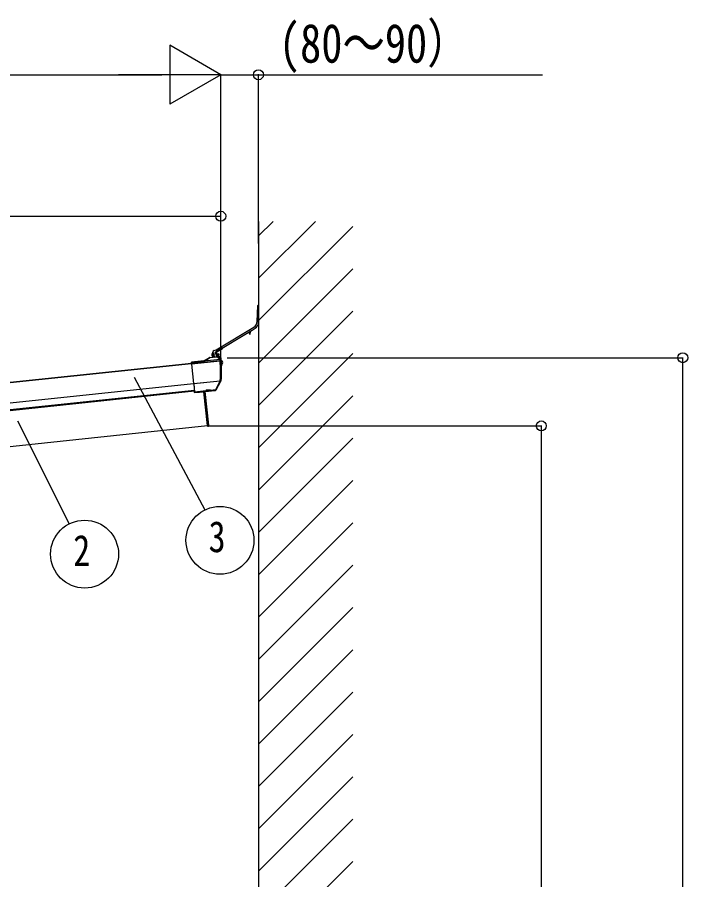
# Model space of a CAD drawing. Units: millimetres, scale not verified. Extents: x -10512 to 10512, y -7425 to 7425.
# Drawn here: x -1056 to 366, y -2988 to -1158 of the extents above; entities that cross this region are included whole.
import ezdxf
from ezdxf.enums import TextEntityAlignment as Align

# ---------------------------------------------------------------- set-up
doc = ezdxf.new("R2010")
doc.units = ezdxf.units.MM
doc.header["$LTSCALE"] = 40
for name, color, linetype in [('0-5_YKK_13', 4, 'Continuous'), ('0-6_YKK_A1', 4, 'Continuous'), ('0-7_YKK_D', 6, 'Continuous')]:
    doc.layers.add(name, color=color, linetype=linetype)
doc.styles.add('ＭＳ ゴシック', font='')
doc.styles.get('ＭＳ ゴシック').set_extended_font_data('MS Gothic')

msp = doc.modelspace()

# ---------------------------------------------------------------- linework, layer by layer
at = {"layer": '0-5_YKK_13'}
for p, q in [((-546.98, -1803.91), (-545.11, -1769.52)), ((-543.88, -1805.12), (-544.11, -1769.54)), ((-635.42, -1868.7), (-562.13, -1824.67)), ((-633.83, -1863.78), (-554.23, -1815.95)), ((-562.84, -1829.63), (-561.69, -1825)), ((-561.58, -1829.95), (-559.97, -1823.47)), ((-559.83, -1823.28), (-551.15, -1818.07)), ((-638.27, -1865.19), (-637.94, -1865.16)), ((-659.56, -1887.58), (-648.16, -1880.44)), ((-647.71, -1880.72), (-658.53, -1887.5)), ((-626.04, -1884.09), (-658.53, -1887.5)), ((-648.16, -1880.44), (-648.21, -1880.29)), ((-646.98, -1879.88), (-646.93, -1880.02)), ((-646.93, -1880.02), (-633.53, -1878.61)), ((-646.93, -1880.02), (-646.89, -1880.44)), ((-633.49, -1879.03), (-646.89, -1880.44)), ((-641.08, -1870.92), (-641.87, -1871.14)), ((-641.08, -1870.92), (-640.58, -1870.95)), ((-641.08, -1870.92), (-640.25, -1878.87)), ((-640.25, -1878.87), (-641.06, -1878.82)), ((-640.79, -1869.88), (-640.94, -1868.49)), ((-640.58, -1870.95), (-639.76, -1878.73)), ((-639.47, -1870.04), (-640.46, -1870.15)), ((-640.25, -1878.87), (-639.76, -1878.73)), ((-639.14, -1870.31), (-638.82, -1873.28)), ((-638.53, -1876.09), (-638.24, -1878.86)), ((-637.91, -1879.13), (-634.03, -1878.72)), ((-636.14, -1870.14), (-636.11, -1870.39)), ((-635.56, -1870.84), (-634.86, -1870.77)), ((-634.32, -1871.21), (-633.58, -1878.17)), ((-633.53, -1878.61), (-633.49, -1878.46)), ((-633.53, -1878.61), (-633.49, -1879.03)), ((-633.49, -1878.46), (-633.49, -1878.46)), ((-632.13, -1871.99), (-632.2, -1872.15)), ((-632.16, -1872.59), (-629.05, -1872.27)), ((-632.13, -1871.99), (-631.92, -1871.96)), ((-632.13, -1871.99), (-631.97, -1872.57)), ((-632.13, -1872.85), (-627.68, -1873.38)), ((-632.08, -1873.24), (-631.32, -1875.47)), ((-631.92, -1871.96), (-631.74, -1872.55)), ((-631.85, -1875.53), (-631.32, -1875.47)), ((-631.78, -1873.28), (-631.08, -1875.8)), ((-631.71, -1872.24), (-628.96, -1871.95)), ((-631.5, -1873.31), (-631.01, -1874.93)), ((-631.08, -1875.8), (-631.32, -1875.47)), ((-631.3, -1872.2), (-631.26, -1872.5)), ((-631.17, -1873.35), (-630.94, -1875.58)), ((-631.01, -1875.59), (-631.08, -1875.8)), ((-631.01, -1875.59), (-628.6, -1875.34)), ((-626.52, -1883.45), (-630.58, -1879.95)), ((-629.83, -1879.55), (-629.89, -1879.75)), ((-629.89, -1879.75), (-625.83, -1883.25)), ((-629.83, -1879.55), (-629.83, -1879.55)), ((-629.83, -1879.55), (-625.51, -1883.05)), ((-629.5, -1874.47), (-628.6, -1875.34)), ((-628.96, -1871.95), (-629.05, -1872.27)), ((-629.05, -1872.27), (-627.68, -1873.38)), ((-627.25, -1873.33), (-628.96, -1871.95)), ((-628.74, -1873.64), (-627.24, -1873.48)), ((-628.74, -1873.64), (-627.22, -1873.63)), ((-627.22, -1873.63), (-628.6, -1875.34)), ((-627.68, -1873.38), (-627.25, -1873.33)), ((-627.22, -1873.63), (-627.25, -1873.33)), ((-625.97, -1884.08), (-626.04, -1884.09)), ((-625.83, -1883.25), (-625.5, -1883.05)), ((-625.51, -1883.05), (-624.65, -1883.75)), ((-659.81, -1887.26), (-686.33, -1890.05)), ((-686.29, -1890.42), (-686.33, -1890.05)), ((-686.29, -1890.42), (-658.53, -1887.5)), ((-685.98, -1893.4), (-686.29, -1890.42)), ((-625.64, -1887.06), (-685.98, -1893.4)), ((-685.98, -1893.4), (-685.91, -1894.03)), ((-625.54, -1887.68), (-685.91, -1894.03)), ((-685.91, -1894.03), (-681.58, -1935.23)), ((-659.56, -1887.58), (-659.81, -1887.26)), ((-624.66, -1886.89), (-625.64, -1887.06)), ((-625.54, -1887.68), (-625.64, -1887.06)), ((-624.55, -1887.52), (-625.54, -1887.68)), ((-624.44, -1884.89), (-624.88, -1885.15)), ((-624.66, -1886.89), (-624.55, -1887.52)), ((-624.43, -1884.89), (-624.44, -1884.89)), ((-624.43, -1884.89), (-623.99, -1887.54)), ((-623.57, -1885.59), (-624.43, -1884.89)), ((-623.26, -1887.44), (-623.57, -1885.59)), ((-623.42, -1885.87), (-623.31, -1886.97)), ((-623.26, -1887.44), (-623.31, -1886.97)), ((-622.63, -1891.1), (-622.14, -1889.9)), ((-622.63, -1891.1), (-621.91, -1892.17)), ((-622.55, -1887.47), (-621.8, -1894.63)), ((-620.43, -1888.81), (-622.14, -1889.9)), ((-620.01, -1892.88), (-621.91, -1892.17)), ((-681.83, -1932.9), (-681.83, -1932.91)), ((-681.58, -1935.23), (-625.24, -1929.3)), ((-681.49, -1936.11), (-681.58, -1935.23)), ((-625.48, -1930.22), (-681.49, -1936.11)), ((-681.49, -1936.11), (-679.73, -1952.89)), ((-634.74, -1948.16), (-625.48, -1930.22)), ((-624.65, -1930.2), (-633.92, -1948.15)), ((-633.69, -1948.59), (-623.57, -1930.33)), ((-625.39, -1929.95), (-625.24, -1929.3)), ((-625.24, -1929.3), (-625.18, -1928.97)), ((-624.3, -1929.37), (-624.56, -1930.02)), ((-624.21, -1928.87), (-624.3, -1929.37)), ((-679.73, -1952.89), (-655.36, -1950.33)), ((-679.57, -1954.38), (-679.73, -1952.89)), ((-679.69, -1953.2), (-679.54, -1954.69)), ((-655.2, -1951.82), (-679.57, -1954.38)), ((-679.57, -1954.38), (-679.55, -1954.6)), ((-679.55, -1954.6), (-669.6, -1953.56)), ((-669.6, -1953.56), (-669.33, -1953.62)), ((-669.33, -1953.62), (-644, -1950.96)), ((-652.12, -2024.21), (-659.65, -1952.6)), ((-649.64, -2023.86), (-657.16, -1952.34)), ((-655.46, -1949.43), (-646.5, -1948.49)), ((-655.36, -1950.33), (-655.46, -1949.43)), ((-655.2, -1951.82), (-655.36, -1950.33)), ((-655.18, -1952.01), (-655.2, -1951.82)), ((-646.23, -1951.07), (-655.18, -1952.01)), ((-646.89, -1948.78), (-655.01, -1949.63)), ((-654.93, -1949.64), (-654.89, -1950.03)), ((-654.92, -1949.75), (-646.96, -1948.91)), ((-654.89, -1950.03), (-654.76, -1951.27)), ((-646.89, -1949.63), (-654.84, -1950.47)), ((-654.76, -1951.27), (-654.74, -1951.46)), ((-646.93, -1949.19), (-646.97, -1948.81)), ((-646.8, -1950.43), (-646.93, -1949.19)), ((-646.78, -1950.63), (-646.8, -1950.43)), ((-646.5, -1948.49), (-646.41, -1949.39)), ((-646.41, -1949.39), (-634.74, -1948.16)), ((-646.41, -1949.39), (-646.25, -1950.88)), ((-636.19, -1949.82), (-646.25, -1950.88)), ((-646.25, -1950.88), (-646.23, -1951.07)), ((-644, -1950.96), (-643.74, -1950.84)), ((-643.74, -1950.84), (-636.05, -1950.03)), ((-636.05, -1950.03), (-636.19, -1949.82)), ((-633.95, -1948.2), (-633.69, -1948.59)), ((-649.59, -2024.35), (-649.64, -2023.86))]:
    msp.add_line(p, q, dxfattribs=at)
for points in [[(-659.81, -1887.26), (-648.21, -1880.29), (-648.21, -1880.29)], [(-646.98, -1879.88), (-646.98, -1879.88), (-633.49, -1878.46)], [(-642.87, -1872.81), (-640.45, -1873.72), (-639.72, -1874.8)], [(-642.39, -1877.39), (-640.21, -1876), (-639.72, -1874.8)], [(-632.09, -1873.24), (-628.74, -1873.64), (-629.5, -1874.47), (-631.02, -1874.79)], [(-631.92, -1871.96), (-631.61, -1872.38), (-631.56, -1872.53)], [(-625.52, -1887.75), (-625.5, -1887.75), (-625.37, -1887.73), (-625.05, -1887.69), (-624.79, -1887.65), (-624.61, -1887.63), (-624.53, -1887.62)], [(-624.86, -1884.85), (-624.91, -1884.81), (-624.91, -1884.84), (-624.89, -1885.04), (-624.88, -1885.15)], [(-624.53, -1887.62), (-623.99, -1887.54), (-623.26, -1887.44)], [(-681.83, -1932.91), (-681.36, -1937.38), (-679.69, -1953.2)], [(-623.57, -1930.33), (-624.09, -1930.17), (-624.56, -1930.02)], [(-624.21, -1928.87), (-623.91, -1928.96), (-623.21, -1929.19)], [(-655.36, -1950.33), (-655.26, -1950.32), (-655.17, -1950.29), (-655.09, -1950.26), (-655.02, -1950.22), (-654.96, -1950.18), (-654.92, -1950.13), (-654.89, -1950.08), (-654.89, -1950.03)], [(-646.93, -1949.19), (-646.92, -1949.24), (-646.88, -1949.28), (-646.83, -1949.32), (-646.77, -1949.35), (-646.69, -1949.38), (-646.6, -1949.39), (-646.51, -1949.4), (-646.41, -1949.39)], [(-652.12, -2024.21), (-651.96, -2025.7), (-650.42, -2025.44)]]:
    msp.add_lwpolyline(points, dxfattribs=at)
msp.add_lwpolyline([(-640.61, -1870.62), (-639.12, -1870.46), (-638.23, -1878.91), (-639.72, -1879.07)], close=True, dxfattribs=at)
for centre, radius, start, end in [((-544.61, -1769.54), 0.5, 0.36864, 176.89297), ((-561.95, -1803.09), 15, 301, 356.89297), ((-558.88, -1805.21), 15, 301, 0.36864), ((-561.98, -1824.92), 0.3, 346, 121), ((-559.68, -1823.54), 0.3, 121, 166), ((-562.21, -1829.79), 0.65, 166, 346), ((-637.95, -1868.17), 3, 96, 186), ((-638.98, -1855.21), 10, 276, 301), ((-646.66, -1882.87), 3, 96.02369, 120.97631), ((-648.22, -1881.04), 0.603, 31.49733, 84.25492), ((-636.59, -1874.47), 6.5, 153.94412, 218.05588), ((-641.62, -1872.01), 0.9, 106, 153.94412), ((-641, -1877.92), 0.9, 218.05588, 266), ((-640.49, -1869.85), 0.3, 186, 276), ((-639.43, -1870.34), 0.3, 6, 96), ((-638.33, -1873.23), 0.5, 186, 256.52878), ((-638.03, -1876.04), 0.5, 115.47122, 186), ((-638.68, -1874.69), 1, 295.47122, 76.52878), ((-637.94, -1878.83), 0.3, 186, 276), ((-634.64, -1869.99), 1.5, 121, 186), ((-635.61, -1870.34), 0.5, 186, 276), ((-634.81, -1871.26), 0.5, 6, 96), ((-634.08, -1878.22), 0.5, 276, 6), ((-632.97, -1883.44), 5, 51.04426, 95.95574), ((-630.06, -1880.41), 0.687, 75.11783, 138.10206), ((-626.01, -1883.91), 0.687, 75.11783, 138.10206), ((-625.45, -1884.24), 0.544, 162.73188, 200.98978), ((-625.87, -1885.12), 1.04, 14.99418, 95.57305), ((-625.82, -1885.4), 0.972, 14.97563, 98.15804), ((-839.12, -1910.13), 214.77, 354.96783, 5.98122), ((-837.04, -1909.91), 213.67, 354.91014, 5.98896), ((-824.15, -1908.56), 202, 354.13916, 6), ((-622.4, -1887.46), 0.154, 68.71904, 186), ((-623.87, -1891.23), 4.2, 303.28096, 68.71904), ((-621.65, -1894.61), 0.154, 186, 303.28096), ((-625.08, -1929.55), 0.781, 239.225, 302.63957), ((-624.91, -1929.23), 0.864, 236.18007, 293.81643), ((-624.67, -1927.9), 1.52, 248.08197, 284.29261), ((-624.85, -1927.48), 1.53, 257.29542, 294.62651), ((-626.19, -1928.88), 3, 331, 354.13916), ((-655.26, -1951.32), 0.5, 275.94657, 5.94647), ((-646.31, -1950.38), 0.5, 186.05353, 276.05343), ((-636.31, -1947.14), 2.99, 285.2717, 331.00739), ((-634.39, -1947.57), 0.767, 240.34994, 304.88109), ((-634.34, -1947.49), 0.781, 239.225, 302.63957), ((-650.59, -2024.46), 1, 279.5, 6)]:
    msp.add_arc(centre, radius, start, end, dxfattribs=at)
for centre, major_axis, ratio, start_param, end_param in [((-646.59, -1883.09), (-0.67, 3.02), 0.969687, 6.173674, 6.6091794), ((-646.65, -1882.52), (-0.46, 2.04), 0.954331, 6.1723047, 6.60781), ((-633.07, -1883.77), (0.53, 5.17), 0.961456, 5.6979268, 6.4817801), ((-633.13, -1883.2), (0.44, 4.17), 0.951804, 5.6990393, 6.4828925), ((-627.84, -1885.04), (0.99, 1.82), 0.953986, 5.676545, 6.0811891), ((-627.78, -1885.61), (1.44, 2.71), 0.969265, 5.4394983, 6.0745628), ((-630.92, -1882.53), (5.88, -1.31), 0.24881, 0.460585, 0.4641038), ((-627.39, -1885.38), (0.23, 2.99), 0.996996, 4.9538539, 5.6767523), ((-626.53, -1886.08), (-2.34, 1.9), 0.995767, 3.9859716, 4.712389), ((-657.23, -1887.3), (2.33, 0.28), 0.02349, 3.1555782, 4.1212369), ((-625.52, -1887.05), (-0.44, 2.97), 0.040783, 0.492744, 1.5691306), ((-613.29, -1886.4), (-33.39, 199.6), 0.060748, 1.5670855, 1.567432), ((-624.53, -1886.88), (-0.33, 1.98), 0.061048, 0.4906619, 1.5670485), ((-612.3, -1886.23), (-33.28, 198.61), 0.061048, 1.5670485, 1.5675471), ((-624.81, -1928.64), (1.08, 3.13), 0.040856, 2.0162551, 2.1135035), ((-623.93, -1929.12), (1.19, 2.13), 0.05004, 2.0323018, 2.1295502), ((-655.48, -1949.18), (-0.531, 0.43), 0.267949, 1.8325957, 2.8187067), ((-655.24, -1951.51), (-0.052, 0.498), 0.998135, 3.1415927, 4.712389), ((-655.43, -1949.69), (0.497, 0.052), 0.07321, 0, 0.5846853), ((-646.48, -1948.75), (0.497, 0.052), 0.07321, 2.5569074, 3.1415927), ((-646.53, -1948.24), (0.43, 0.531), 0.267949, 3.4644786, 4.4505896), ((-646.29, -1950.57), (0.052, -0.498), 0.998135, 4.712389, 6.2831853), ((-636.51, -1946.84), (1.33, 2.73), 0.954954, 3.7205389, 4.6785286), ((-636.51, -1946.84), (-0.11, 3), 0.642905, 3.2459383, 4.203928), ((-636.37, -1947.04), (1.66, -2.51), 0.997631, 5.8041905, 5.8929484), ((-636.44, -1946.94), (3.53, -2.11), 0.650902, 5.2561448, 5.3289554), ((-634.07, -1946.59), (1.08, 3.13), 0.040856, 2.1135035, 2.1416249), ((-633.2, -1947.07), (1.19, 2.13), 0.05004, 2.1295502, 2.1576716)]:
    msp.add_ellipse(centre, major_axis=major_axis, ratio=ratio, start_param=start_param, end_param=end_param, dxfattribs=at)
at = {"layer": '0-6_YKK_A1'}
for p, q in [((-544.15, -1591.26), (-544.15, -4721.49)), ((-544.15, -1622.32), (-513.09, -1591.26)), ((-544.15, -1712.12), (-423.29, -1591.26)), ((-544.15, -1801.93), (-344.15, -1601.93)), ((-544.15, -1891.73), (-344.15, -1691.73)), ((-544.15, -1981.53), (-344.15, -1781.53)), ((-620.85, -1859.95), (-634.46, -1868.13)), ((-632.87, -1868.92), (-620.43, -1861.45)), ((-620.29, -1861.16), (-620.39, -1860.17)), ((-634.61, -1868.42), (-634.05, -1873.74)), ((-633.95, -1874.65), (-633.56, -1878.37)), ((-632.84, -1870.93), (-633.02, -1869.21)), ((-632.37, -1871.42), (-632.73, -1871.13)), ((-631.76, -1876.35), (-632.26, -1871.62)), ((-632.12, -1877.72), (-632.18, -1877.14)), ((-632.12, -1876.92), (-631.83, -1876.57)), ((-623.94, -1877.16), (-631.79, -1877.98)), ((-630.14, -1879.32), (-625.27, -1878.81)), ((-624.94, -1879.07), (-624.43, -1883.92)), ((-621.53, -1897.22), (-623.61, -1877.43)), ((-544.15, -2071.33), (-344.15, -1871.33)), ((-2562.53, -2089.69), (-686.08, -1892.47)), ((-2560.58, -2089.06), (-686.12, -1892.04)), ((-2560.58, -2089.06), (-686.12, -1892.04)), ((-2560.54, -2089.48), (-686.08, -1892.47)), ((-622.45, -1897.61), (-621.79, -1897.55)), ((-2558.06, -2132.2), (-681.61, -1934.97)), ((-680.06, -1949.72), (-2554.52, -2146.74)), ((-679.85, -1951.71), (-2554.31, -2148.73)), ((-679.85, -1951.71), (-2554.31, -2148.73)), ((-659.65, -1952.6), (-652.02, -2025.2)), ((-659.65, -1952.6), (-652.02, -2025.2)), ((-544.15, -2161.14), (-344.15, -1961.14)), ((-652.02, -2025.2), (-1568.33, -2121.51)), ((-544.15, -2250.94), (-344.15, -2050.94)), ((-544.15, -2340.74), (-344.15, -2140.74)), ((-544.15, -2430.54), (-344.15, -2230.54)), ((-544.15, -2520.35), (-344.15, -2320.35)), ((-544.15, -2610.15), (-344.15, -2410.15)), ((-544.15, -2699.95), (-344.15, -2499.95)), ((-544.15, -2789.75), (-344.15, -2589.75)), ((-544.15, -2879.56), (-344.15, -2679.56)), ((-544.15, -2969.36), (-344.15, -2769.36)), ((-544.15, -3059.16), (-344.15, -2859.16)), ((-544.15, -3148.96), (-344.15, -2948.96))]:
    msp.add_line(p, q, dxfattribs=at)
for centre, radius, start, end in [((-620.69, -1860.2), 0.3, 6, 121), ((-620.59, -1861.19), 0.3, 301, 6), ((-634.31, -1868.39), 0.3, 121, 186), ((-633.85, -1873.72), 0.2, 186, 252.42182), ((-633.75, -1874.63), 0.2, 119.57818, 186), ((-634, -1874.19), 0.3, 299.57818, 72.42182), ((-632.72, -1869.18), 0.3, 121, 186), ((-632.54, -1870.9), 0.3, 186, 231), ((-632.56, -1871.65), 0.3, 6, 51), ((-631.88, -1877.11), 0.3, 141, 186), ((-631.82, -1877.69), 0.3, 186, 276), ((-632.06, -1876.38), 0.3, 321, 6), ((-625.24, -1879.11), 0.3, 6, 96), ((-623.91, -1877.46), 0.3, 6, 96), ((-621.83, -1897.25), 0.3, 276, 6)]:
    msp.add_arc(centre, radius, start, end, dxfattribs=at)
at = {"layer": '0-7_YKK_D'}
for p, q in [((-624.15, -1280.44), (-732.4, -1217.94)), ((-732.4, -1217.94), (-732.4, -1342.94)), ((-2498.14, -1280.44), (-749.15, -1280.44)), ((-624.15, -1280.44), (-840.66, -1280.44)), ((-624.15, -1280.44), (-732.4, -1342.94)), ((-624.15, -1786.01), (-624.15, -1279.44)), ((-624.15, -1895.43), (-624.15, -1279.44)), ((-544.15, -1638.33), (-544.15, -1279.44)), ((-1623.33, -1580.44), (-624.15, -1580.44)), ((-624.15, -1820.85), (-624.15, -1579.44)), ((-610.51, -1880.44), (356.85, -1880.44)), ((355.85, -4721.51), (355.85, -1880.44)), ((-807.96, -1921.95), (-658.06, -2203.34)), ((-1055.19, -2014.47), (-945.3, -2232.76)), ((-651.02, -2025.2), (56.85, -2025.2)), ((55.85, -2025.2), (55.85, -4721.51))]:
    msp.add_line(p, q, dxfattribs=at)
msp.add_lwpolyline([(-624.15, -1280.44), (-544.15, -1280.44), (58.35, -1280.44)], dxfattribs=at)
for centre, radius in [((-544.15, -1280.44), 10.62), ((-624.15, -1580.44), 10.62), ((355.85, -1880.44), 10.62), ((55.85, -2025.2), 10.62), ((-625.83, -2267.73), 72), ((-912.93, -2297.07), 72)]:
    msp.add_circle(centre, radius, dxfattribs=at)

# ---------------------------------------------------------------- texts
at = {"layer": '0-7_YKK_D', "style": 'ＭＳ ゴシック', "width": 0.8}
for s, height, p in [('(80～90）', 82.48, (-500.65, -1279.44)), ('3', 65.98, (-649.83, -2312.73)), ('2', 65.98, (-936.93, -2342.07))]:
    msp.add_text(s, height=height, dxfattribs=at).set_placement(p, align=Align.BOTTOM_LEFT)

doc.saveas('drawing.dxf')
